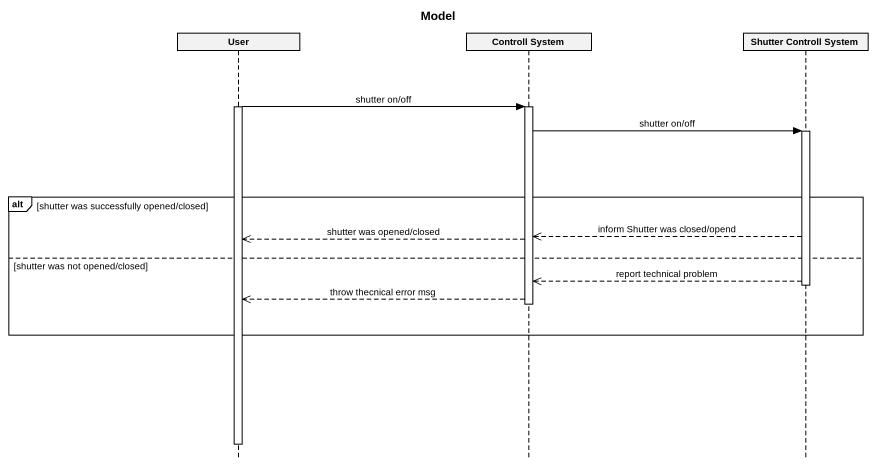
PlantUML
@startuml
title Model
hide footbox
participant User
participant "Controll System" as Controll_System
participant "Shutter Controll System" as Shutter_Controll_System

activate User
User -> Controll_System : shutter on/off
activate Controll_System
Controll_System -> Shutter_Controll_System : shutter on/off
activate Shutter_Controll_System
alt shutter was successfully opened/closed
  Shutter_Controll_System -->> Controll_System : inform Shutter was closed/opend
  Controll_System -->> User : shutter was opened/closed
else shutter was not opened/closed
  Shutter_Controll_System -->> Controll_System : report technical problem
  deactivate Shutter_Controll_System
  Controll_System -->> User : throw thecnical error msg
  deactivate Controll_System
end
deactivate User
@enduml
